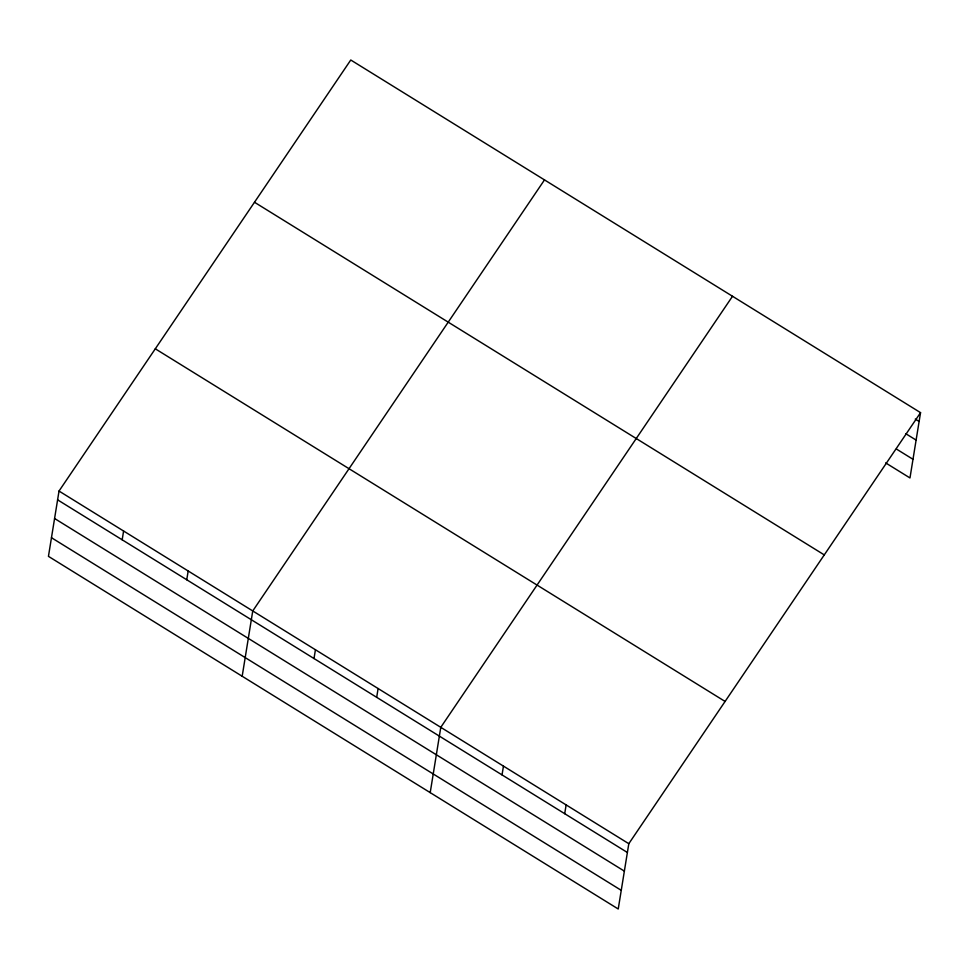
<?xml version="1.0" encoding="UTF-8"?>
<svg xmlns="http://www.w3.org/2000/svg" width="969" height="969" viewBox="0 0 969 969"><rect width="100%" height="100%" fill="white"/><g stroke="black" fill="none" stroke-linecap="round" stroke-linejoin="round"><path stroke-width="1.45" d="M59.024 491.053L48.45 556.351L618.234 908.995L628.808 843.696L920.55 412.649L350.766 60.005L59.024 491.053L628.808 843.696M122.179 539.818L123.596 531.024M186.751 579.777L188.18 570.983M242.177 676.253L252.752 610.954L544.493 179.907M314.004 658.532L315.434 649.739M376.687 697.329L378.104 688.535M430.212 792.618L440.786 727.319L732.516 296.272M502.039 774.909L503.456 766.116M564.709 813.694L566.138 804.9M920.55 412.649L909.976 477.947L885.666 462.903M915.293 419.068L919.121 421.442M905.87 433.761L916.105 440.083M896.361 449.01L912.992 459.294M254.484 202.255L824.28 554.898M155.294 348.804L725.091 701.447M57.607 499.847L627.391 852.49M54.579 518.5L624.363 871.131M51.466 537.71L621.262 890.341"/></g></svg>
